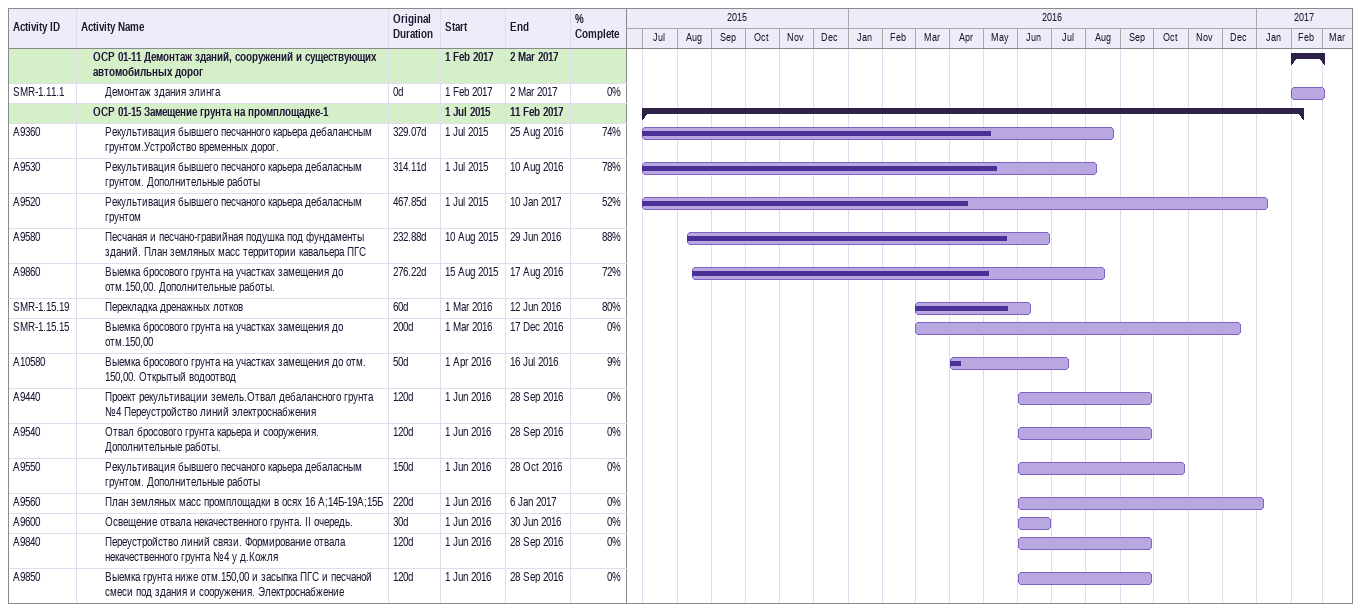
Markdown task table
| ID | Level | Task | Original duration | Start | Finish | % complete |
|---|---|---|---|---|---|---|
|  | 2 | **ОСР 01-11 Демонтаж зданий, сооружений и существующих автомобильных дорог** |  | 2017-02-01 | 2017-03-02 |  |
| SMR-1.11.1 | 3 | Демонтаж здания элинга | 0d | 2017-02-01 | 2017-03-02 | 0 |
|  | 2 | **ОСР 01-15 Замещение грунта на промплощадке-1** |  | 2015-07-01 | 2017-02-11 |  |
| A9360 | 3 | Рекультивация бывшего песчанного карьера дебалансным грунтом.Устройство временных дорог. | 329.07d | 2015-07-01 | 2016-08-25 | 74 |
| A9530 | 3 | Рекультивация бывшего песчаного карьера дебаласным грунтом. Дополнительные работы | 314.11d | 2015-07-01 | 2016-08-10 | 78 |
| A9520 | 3 | Рекультивация бывшего песчаного карьера дебаласным грунтом | 467.85d | 2015-07-01 | 2017-01-10 | 52 |
| A9580 | 3 | Песчаная и песчано-гравийная подушка под фундаменты зданий. План земляных масс территории кавальера ПГС | 232.88d | 2015-08-10 | 2016-06-29 | 88 |
| A9860 | 3 | Выемка бросового грунта на участках замещения до отм.150,00. Дополнительные работы. | 276.22d | 2015-08-15 | 2016-08-17 | 72 |
| SMR-1.15.19 | 3 | Перекладка дренажных лотков | 60d | 2016-03-01 | 2016-06-12 | 80 |
| SMR-1.15.15 | 3 | Выемка бросового грунта на участках замещения до отм.150,00 | 200d | 2016-03-01 | 2016-12-17 | 0 |
| A10580 | 3 | Выемка бросового грунта на участках замещения до отм. 150,00. Открытый водоотвод | 50d | 2016-04-01 | 2016-07-16 | 9 |
| A9440 | 3 | Проект рекультивации земель.Отвал дебалансного грунта №4 Переустройство линий электроснабжения | 120d | 2016-06-01 | 2016-09-28 | 0 |
| A9540 | 3 | Отвал бросового грунта карьера и сооружения. Дополнительные работы. | 120d | 2016-06-01 | 2016-09-28 | 0 |
| A9550 | 3 | Рекультивация бывшего песчаного карьера дебаласным грунтом. Дополнительные работы | 150d | 2016-06-01 | 2016-10-28 | 0 |
| A9560 | 3 | План земляных масс промплощадки в осях 16 А;14Б-19А;15Б | 220d | 2016-06-01 | 2017-01-06 | 0 |
| A9600 | 3 | Освещение отвала некачественного грунта. II очередь. | 30d | 2016-06-01 | 2016-06-30 | 0 |
| A9840 | 3 | Переустройство линий связи. Формирование отвала некачественного грунта №4 у д.Кожля | 120d | 2016-06-01 | 2016-09-28 | 0 |
| A9850 | 3 | Выемка грунта ниже отм.150,00 и засыпка ПГС и песчаной смеси под здания и сооружения. Электроснабжение | 120d | 2016-06-01 | 2016-09-28 | 0 |
